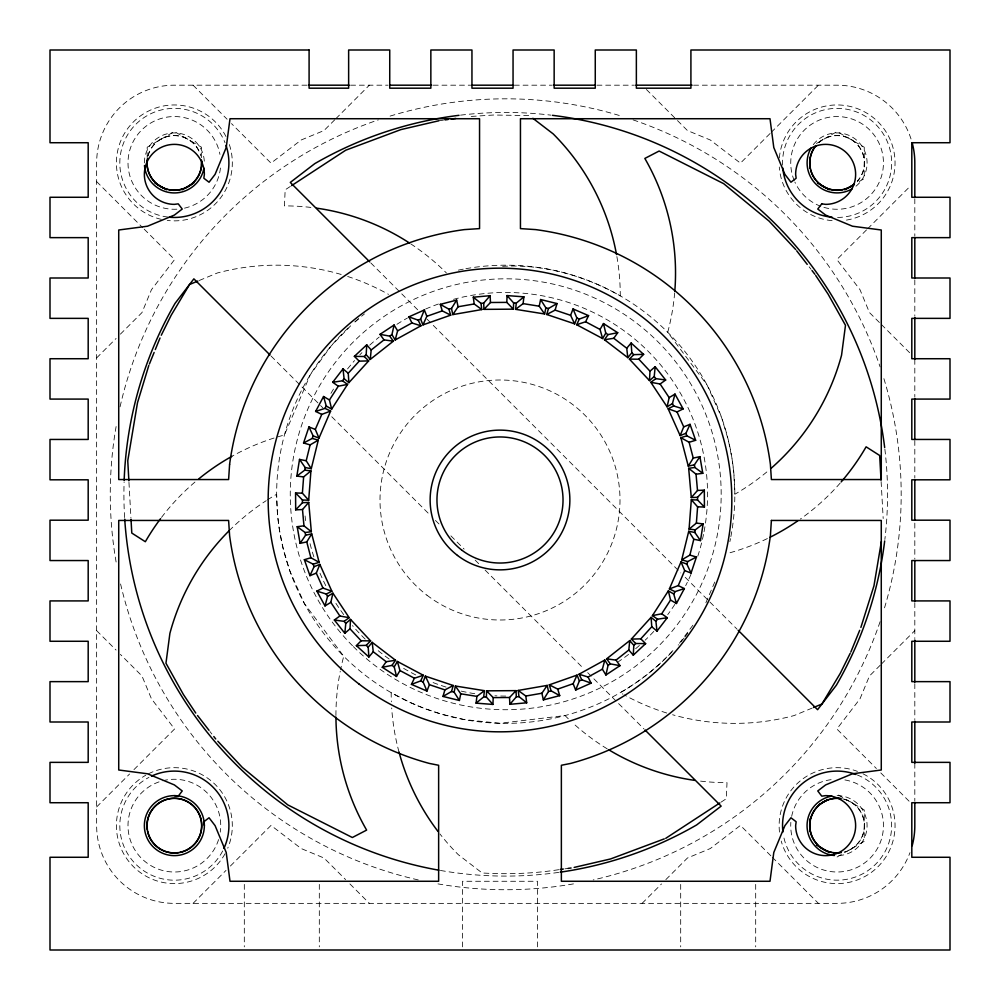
<?xml version="1.0" encoding="UTF-8"?>
<svg xmlns="http://www.w3.org/2000/svg" width="1000" height="1000" viewBox="0 0 1000 1000"><rect width="100%" height="100%" fill="white"/><g stroke="black" fill="none" stroke-linecap="round" stroke-linejoin="round"><path stroke-width="0.75" stroke-dasharray="5 3.75" d="M705.888 602.737L714.938 581.663M692.887 625.237L678.1 644.987M672.875 650.588C657.738 667.3 639.712 681.3 620.275 692.675A229.088 229.088 0 0 0 622.925 694.175M96.638 357.912L116.075 338.475M120.388 334.15L141.988 312.562L151.45 289.725L174.587 259.562L143.85 228.812M334.812 119.738L324.012 130.538L301.188 139.987L271.012 163.137L231.488 123.612M335.887 118.65L369.363 85.188M96.638 806.938L129.575 774M133.963 769.613L174.587 728.988L151.45 698.812L141.988 675.987L120.388 654.388M770.088 133.488L740.438 163.137L710.275 139.987L687.438 130.538L676.65 119.738M771.188 132.4L818.4 85.188M193.062 903.363L226 870.425M230.387 866.038L271.012 825.413L301.188 848.55L324.012 858.012L345.613 879.613M866.513 229.913L836.862 259.562L860.013 289.725L869.463 312.562L880.263 323.35M867.6 228.812L910.425 186M642.087 903.363L661.525 883.925M665.85 879.613L687.438 858.012L710.275 848.55L740.438 825.413L771.188 856.15M880.263 665.188L869.463 675.987L860.013 698.812L836.862 728.988L876.388 768.512M881.35 664.112L914.812 630.638M350.675 325.812L331.262 345.8L310.4 374.575L284.438 434.975A229.088 229.088 0 0 0 231.838 456.362M355.025 321.987L358.288 319.113M290.325 186.45L285.163 189.825L284.438 205.888A229.088 229.088 0 0 1 313.575 207.75M721.137 802.1L726.287 798.725L727.013 782.663A229.088 229.088 0 0 1 699.412 780.987M816.4 143.488L837.087 131.55L864.25 147.225L864.25 178.588L856.488 183.075M837.087 857L864.25 841.312L864.25 809.95L837.087 794.275M199.262 280.475L217.338 272.987A229.088 229.088 0 0 1 341.8 274.65M812.188 708.075L794.112 715.562A229.088 229.088 0 0 1 672.588 714.75M438.825 120.775L443.462 120.138M558.713 869.688C533.425 873.65 507.7 874.475 482.163 872.987L458.275 854.663A229.088 229.088 0 0 1 439.95 833.962M564.9 868.838L567.987 868.413M502.612 266.337C543.488 263.913 584.775 275.725 620.275 295.875A229.088 229.088 0 0 0 616.788 256.038M471.238 116.438L493.55 115.025L529.288 115.562M306.95 85.188L174.363 85.188A77.725 77.725 0 0 0 96.638 162.913L96.638 825.638A77.725 77.725 0 0 0 174.363 903.363L837.087 903.363A77.725 77.725 0 0 0 909.963 852.675M350.575 85.188L388 85.188M433.212 85.188L470.637 85.188M514.3 85.188L551.725 85.188M596.95 85.188L634.375 85.188M693.575 85.188L837.087 85.188A77.725 77.725 0 0 1 911.775 141.4M646.413 89.5L675.562 118.65M881.35 324.438L910.5 353.587M193.062 85.188L227.1 119.213M370.825 262.95L418.263 310.375M427.088 319.2L680.8 572.913M685.212 577.325L737.05 629.175M880.788 772.9L910.425 802.55M96.638 181.6L142.75 227.725M271.087 356.062L322.938 407.912M331.763 416.737L429.938 514.913M435.45 520.425L439.862 524.837M450.9 535.862L464.137 549.1M475.163 560.138L479.575 564.55M485.087 570.062L583.263 668.238M587.675 672.65L643.938 728.913M772.275 857.25L818.4 903.363M96.638 630.638L116.075 650.075M349.925 883.925L369.363 903.363M809.137 266.85L811.05 269.312M209.975 731.562L211.887 734.025M881.125 481.625L883.188 518.513M128.963 482.325L130.925 517.688M914.812 198.762L914.812 236.213M914.812 279.862L914.812 315.788M914.812 359.387L914.812 396.812M914.812 440.475L914.812 477.9M914.812 523.125L914.812 558.987M914.812 602.65L914.812 638.513M914.812 683.688L914.812 719.6M914.812 763.25L914.812 800.7M755.688 884.4L755.688 946.875M680.688 884.4L680.688 946.875M537.5 946.875L537.5 881.275L462.5 881.275L462.5 946.875M319.312 884.4L319.312 946.875M244.312 884.4L244.312 946.875M201.525 157.688L201.525 147.225L174.363 131.55L147.2 147.225L147.2 157.688M857.35 774.987A54.55 54.55 0 0 1 871.375 868.062A54.55 54.55 0 0 1 783.325 834.812M837.087 795.638A30 30 0 0 1 867.087 825.638A30 30 0 0 1 837.087 855.638M167.913 217.075A54.55 54.55 0 0 1 119.875 165.487A54.55 54.55 0 0 1 162.838 109.6A54.55 54.55 0 0 1 225.037 142.738M144.362 162.913A30 30 0 0 1 174.363 132.912A30 30 0 0 1 204.363 162.913M782.588 165.125A54.55 54.55 0 0 1 836.312 108.375A54.55 54.55 0 0 1 891.637 163.562A54.55 54.55 0 0 1 835 217.413M813.288 144.65A30 30 0 0 1 858.3 141.7A30 30 0 0 1 855.35 186.713M222.675 850.975A54.55 54.55 0 0 1 135.838 864.25A54.55 54.55 0 0 1 148.912 777.387M779.35 157.938A57.95 57.95 0 0 1 837.513 104.95A57.95 57.95 0 0 1 894.9 158.787A57.95 57.95 0 0 1 845.738 220.212M832.125 220.65A57.95 57.95 0 0 1 779.287 167.025M818.9 142.4A27.413 27.413 0 0 1 856.625 143.675A27.413 27.413 0 0 1 857.312 181.4M863.012 773.8A57.95 57.95 0 0 1 873.913 870.4A57.95 57.95 0 0 1 781.225 841.075M779.5 832.113A57.95 57.95 0 0 1 857.463 771.375M842.588 798.787A27.413 27.413 0 0 1 845.763 851.637M229.35 144.588A57.95 57.95 0 0 1 167.213 220.425M161.275 219.363A57.95 57.95 0 0 1 129.05 126.788A57.95 57.95 0 0 1 226.488 137.562M147.838 156.025A27.413 27.413 0 0 1 200.362 154.238M607.225 748.85A229.088 229.088 0 0 1 572.762 722.95M568.288 718.763A229.088 229.088 0 0 1 565.025 715.562L499.725 723.288L464.375 719.6L441.488 714.175L423.625 708.15L410.363 702.575L391.188 692.675A229.088 229.088 0 0 0 391.362 701.838M674.663 292.9A229.088 229.088 0 0 1 667.725 332.275L707.062 384.963L721.55 417.425L728.288 439.95L732 458.438L733.8 472.713L734.812 494.275A229.088 229.088 0 0 0 768.75 470.337M398.988 751.963A229.088 229.088 0 0 1 391.688 707.975M666.725 713.012A229.088 229.088 0 0 1 624.25 694.912M840.175 483.088A229.088 229.088 0 0 1 800.337 519.075M767.375 538.562A229.088 229.088 0 0 1 727.013 553.562M161.513 517.413A229.088 229.088 0 0 1 196.438 480.8M465.9 268.675A229.088 229.088 0 0 1 730.775 537.137M730.475 538.65A229.088 229.088 0 0 1 729.862 541.663M687.95 633.125A229.088 229.088 0 0 1 685.1 636.788M684.137 637.987A229.088 229.088 0 0 1 678.175 645.088M671.975 651.888A229.088 229.088 0 0 1 343.738 656.263L304.4 603.587L289.913 571.125L283.175 548.587L279.462 530.112L277.65 515.837L276.637 494.275A229.088 229.088 0 0 0 267.5 499.837M348.113 328.025A229.088 229.088 0 0 0 343.738 656.263A229.088 229.088 0 0 0 340.575 669.675M354.913 321.825A229.088 229.088 0 0 1 364.438 313.95M458.338 270.138A229.088 229.088 0 0 1 464.375 268.95M410.7 243.825A229.088 229.088 0 0 1 446.438 272.987M347.663 276.475A229.088 229.088 0 0 1 388.537 294.375M229.188 530.675A229.088 229.088 0 0 1 266.212 500.675M335.925 715.562A229.088 229.088 0 0 1 340.275 671.175M703.5 534.462A201.812 201.812 0 0 1 697.588 556.875M690.962 574.388A201.812 201.812 0 0 1 685.662 585.675M674.85 604.4A201.812 201.812 0 0 1 667.725 614.637M653.787 631.425A201.812 201.812 0 0 1 645.125 640.212M639.425 645.45A201.812 201.812 0 0 1 634.688 649.513M628.587 654.388A201.812 201.812 0 0 1 618.45 661.675M505.725 696.087A201.812 201.812 0 0 1 494.913 695.8M474.75 693.7A201.812 201.812 0 0 1 460.988 691.062M446.075 687.075A201.812 201.812 0 0 1 429.938 681.325M415.712 674.912A201.812 201.812 0 0 1 400.838 666.7M389.15 659.025A201.812 201.812 0 0 1 375.575 648.512M365.213 639.138A201.812 201.812 0 0 1 352.5 625.612M343.725 614.637A201.812 201.812 0 0 1 334.113 600.475M325.788 585.675A201.812 201.812 0 0 1 319.875 572.95M313.863 556.875A201.812 201.812 0 0 1 309.637 542.025M305.637 520.612A201.812 201.812 0 0 1 305.075 515.962M330.95 393.363A201.812 201.812 0 0 1 334.938 386.763M347.537 368.95A201.812 201.812 0 0 1 354.55 360.575M359.787 354.875A201.812 201.812 0 0 1 361.938 352.663M369.725 345.163A201.812 201.812 0 0 1 379.188 337.062M396.9 324.312A201.812 201.812 0 0 1 407.5 317.975M425.613 309.037A201.812 201.812 0 0 1 438.7 303.913M453.488 299.337A201.812 201.812 0 0 1 703.812 532.938M218.588 839.55A46.363 46.363 0 0 1 141.962 858.8A46.363 46.363 0 0 1 159.438 781.737A46.363 46.363 0 0 1 220.263 832.15M844.15 799.287A27.275 27.275 0 0 1 844.15 851.975M818.838 142.65A27.275 27.275 0 0 1 856.375 143.625A27.275 27.275 0 0 1 857.35 181.163M148.025 155.85A27.275 27.275 0 0 1 200.712 155.85M883.9 378.65A395.45 395.45 0 0 1 883.9 609.9M880.113 621.65A395.45 395.45 0 0 1 593.188 879.938M573.462 883.888A395.45 395.45 0 0 1 437.987 883.888M418.275 879.938A395.45 395.45 0 0 1 120.062 581.725M116.112 562.013A395.45 395.45 0 0 1 116.112 426.538M120.062 406.812A395.45 395.45 0 0 1 378.35 119.887M390.1 116.1A395.45 395.45 0 0 1 621.35 116.1M633.1 119.887A395.45 395.45 0 0 1 880.113 366.9M220.45 168.012A46.363 46.363 0 0 1 184.363 208.188M176.85 209.2A46.363 46.363 0 0 1 128.225 167.413A46.363 46.363 0 0 1 167.85 117A46.363 46.363 0 0 1 219.938 154.4M844.875 779.925A46.363 46.363 0 0 1 883.025 831.925A46.363 46.363 0 0 1 832.3 871.75A46.363 46.363 0 0 1 790.837 822.362M791.663 816.375A46.363 46.363 0 0 1 832.788 779.475M794.262 180.65A46.363 46.363 0 0 1 830.037 117.088A46.363 46.363 0 0 1 883.275 166.938A46.363 46.363 0 0 1 822.2 206.812M820.763 206.3A46.363 46.363 0 0 1 794.862 182.05M884.862 449.113A381.812 381.812 0 0 1 884.862 539.438M558.675 872.4A381.812 381.812 0 0 1 440.375 870.45M124.625 517.575A381.812 381.812 0 0 1 124.113 481.875M460.562 115.138A381.812 381.812 0 0 1 550.887 115.138M148.438 773.8A57.95 57.95 0 0 1 227.738 848.2M225.075 853.688A57.95 57.95 0 0 1 133.6 866.838A57.95 57.95 0 0 1 145.775 775.225M353.375 646.625A215.45 215.45 0 0 0 713.838 550.037A215.45 215.45 0 0 0 449.963 286.163A215.45 215.45 0 0 0 353.375 646.625M426.95 595.2A120 120 0 0 0 618.975 515.662A120 120 0 0 0 454.075 389.137A120 120 0 0 0 426.95 595.2"/><path stroke-width="1.5" d="M486.6 690.837L493.188 697.613L492.95 704.425L486.388 697.087L486.6 690.837L516.025 690.638L516.325 696.875L509.862 704.312L509.538 697.5L516.025 690.638M507.05 295.575L513.612 302.913L513.4 309.163L506.812 302.387L507.05 295.575L523.9 296.85L523.1 303.625L515.575 309.325L516.3 303.113L523.9 296.85M350 628.825L350.525 619.388L345.775 623.462L344.825 633.275L350 628.825L361.15 640.775L370.6 640.9L366.213 645.362L356.362 645.625L361.15 640.775M366.188 354.663L366.725 344.825L371.175 350L370.262 359.412L366.188 354.663L364.212 356.5L354.375 356.362L359.225 361.15L368.675 360.887L364.212 356.5M629.738 640.588L628.825 650L633.275 655.175L633.812 645.337L629.738 640.588L606.638 658.825L610.312 663.888L620 665.65L616 660.125L606.638 658.825M650 371.175L655.175 366.725L654.225 376.538L649.475 380.613L650 371.175L638.85 359.225L629.4 359.1L633.787 354.637L643.637 354.375L638.85 359.225M302.387 493.188L295.575 492.95L302.438 500.012L308.688 500.225L302.387 493.188L303.625 476.9L310.925 470.887L304.713 470.163L296.85 476.1L303.625 476.9M308.688 500.225L310.925 470.887M689.075 529.113L696.375 523.1L703.15 523.9L695.288 529.837L689.075 529.113L691.312 499.775L697.562 499.988L704.425 507.05L697.613 506.812L691.312 499.775M696.375 523.1L697.613 506.812M476.1 703.15L476.9 696.375L484.425 690.675L483.7 696.888L476.1 703.15L492.95 704.425M296.85 476.1L299.525 459.4L306.2 460.763L311.262 468.738L305.138 467.5L299.525 459.4M304.713 470.163L305.138 467.5M694.862 532.5L688.737 531.263L693.8 539.237L700.475 540.6L694.862 532.5L695.288 529.837M700.475 540.6L703.15 523.9M881.388 541.5L873.962 585.812L860.875 627.425M455.375 686.025L460.763 693.8L459.4 700.475L454.137 692.163L455.375 686.025L484.425 690.675M540.6 299.525L545.862 307.838L544.625 313.975L539.237 306.2L540.6 299.525L557.013 303.562L555.112 310.113L546.737 314.488L548.488 308.488L557.013 303.562M330.838 602.388L332.912 593.162L327.562 596.4L325.012 605.913L330.838 602.388L339.875 616L349.175 617.688L344.113 621.35L334.35 620L339.875 616M391.938 334.625L394.087 325.012L397.612 330.838L395.175 339.975L391.938 334.625L389.688 336.112L380 334.35L384 339.875L393.363 341.175L389.688 336.112M604.825 660.025L602.388 669.163L605.913 674.987L608.062 665.375L604.825 660.025L579.05 674.212L581.825 679.812L591.1 683.138L588.062 677.038L579.05 674.212M669.163 397.612L674.987 394.087L672.438 403.6L667.087 406.838L669.163 397.612L660.125 384L650.825 382.312L655.888 378.65L665.65 380L660.125 384M306.2 460.763L310.113 444.888L318.288 440.163L312.288 438.425L303.562 442.987L310.113 444.888M311.262 468.738L318.288 440.163M681.712 559.837L689.887 555.112L696.438 557.013L687.712 561.575L681.712 559.837L688.737 531.263M689.887 555.112L693.8 539.237M442.987 696.438L444.888 689.887L453.263 685.512L451.512 691.513L442.987 696.438L459.4 700.475M148.812 365.462L137.487 402.725L127.762 460.8L128.875 480.788M303.562 442.987L308.938 426.962L315.312 429.4L318.988 438.1L313.137 435.863L308.938 426.962M312.288 438.425L313.137 435.863M686.862 564.138L681.012 561.9L684.688 570.6L691.062 573.038L686.862 564.138L687.712 561.575M691.062 573.038L696.438 557.013M425.363 676.15L429.4 684.688L426.962 691.062L423.125 681.988L425.363 676.15L453.263 685.512M573.038 308.938L576.875 318.012L574.637 323.85L570.6 315.312L573.038 308.938L588.562 315.625L585.612 321.775L576.638 324.712L579.35 319.075L588.562 315.625M316.3 573.138L319.85 564.388L314.05 566.7L309.962 575.662L316.3 573.138L322.962 588.062L331.863 591.25L326.262 594.038L316.863 591.1L322.962 588.062M420.625 319.088L424.338 309.962L426.863 316.3L422.938 324.9L420.625 319.088L418.175 320.188L408.9 316.863L411.938 322.962L420.95 325.788L418.175 320.188M577.062 675.1L573.138 683.7L575.662 690.037L579.375 680.913L577.062 675.1L549.288 684.85L551.112 690.825L559.712 695.638L557.725 689.112L549.288 684.85M683.7 426.863L690.037 424.338L685.95 433.3L680.15 435.613L683.7 426.863L677.038 411.938L668.138 408.75L673.737 405.962L683.138 408.9L677.038 411.938M149.4 364.012L154.125 352.45M155.3 349.562L160.025 338M850.85 651.988L859.688 630.312M315.312 429.4L321.775 414.387L330.613 411.075L324.975 408.363L315.625 411.438L321.775 414.387M318.988 438.1L330.613 411.075M669.388 588.925L678.225 585.612L684.375 588.562L675.025 591.638L669.388 588.925L681.012 561.9M678.225 585.612L684.688 570.6M411.438 684.375L414.387 678.225L423.363 675.288L420.65 680.925L411.438 684.375L426.962 691.062M161.275 335.225L171.2 315.2L189.537 284.513L197.875 281.05M850.188 653.325L840.263 673.35L821.925 704.038L813.575 707.487M315.625 411.438L323.562 396.512L329.45 399.963L331.637 409.15L326.25 405.988L323.562 396.512M324.975 408.363L326.25 405.988M673.75 594.012L668.363 590.85L670.55 600.037L676.438 603.488L673.75 594.012L675.025 591.638M676.438 603.488L684.375 588.562M397.388 661.462L399.963 670.55L396.512 676.438L394.225 666.85L397.388 661.462L423.363 675.288M603.488 323.562L605.775 333.15L602.612 338.537L600.037 329.45L603.488 323.562L617.712 332.713L613.787 338.288L604.438 339.725L608.038 334.6L617.712 332.713M306.762 541.912L311.712 533.862L305.6 535.188L300.1 543.35L306.762 541.912L310.887 557.725L319.137 562.337L313.15 564.163L304.363 559.712L310.887 557.725M451.488 308.488L456.65 300.1L458.088 306.762L452.812 314.6L451.488 308.488L448.888 309.175L440.288 304.363L442.275 310.887L450.712 315.15L448.888 309.175M547.188 685.4L541.912 693.238L543.35 699.9L548.513 691.513L547.188 685.4L518.2 690.438L519.012 696.637L526.7 702.8L525.812 696.038L518.2 690.438M693.238 458.088L699.9 456.65L694.4 464.812L688.288 466.138L693.238 458.088L689.112 442.275L680.863 437.663L686.85 435.838L695.638 440.288L689.112 442.275M329.45 399.963L338.288 386.213L347.562 384.4L342.45 380.8L332.713 382.287L338.288 386.213M331.637 409.15L347.562 384.4M652.438 615.6L661.712 613.787L667.288 617.712L657.55 619.2L652.438 615.6L668.363 590.85M661.712 613.787L670.55 600.037M382.287 667.288L386.213 661.712L395.562 660.275L391.962 665.4L382.287 667.288L396.512 676.438M332.713 382.287L343.013 368.875L348.237 373.25L348.888 382.675L344.087 378.675L343.013 368.875M342.45 380.8L344.087 378.675M655.913 621.325L651.112 617.325L651.762 626.75L656.988 631.125L655.913 621.325L657.55 619.2M656.988 631.125L667.288 617.712M372.212 642.362L373.25 651.762L368.875 656.988L368.2 647.163L372.212 642.362L395.562 660.275M631.125 343.013L631.8 352.837L627.788 357.638L626.75 348.237L631.125 343.013L643.637 354.375M302.5 509.538L308.712 502.413L302.462 502.713L295.688 509.862L302.5 509.538L303.962 525.812L311.337 531.712L305.138 532.525L297.2 526.7L303.962 525.812M483.675 303.125L490.138 295.688L490.462 302.5L483.975 309.363L483.675 303.125L480.988 303.363L473.3 297.2L474.188 303.962L481.8 309.562L480.988 303.363M697.5 490.462L704.312 490.138L697.537 497.287L691.287 497.587L697.5 490.462L696.038 474.188L688.662 468.288L694.862 467.475L702.8 473.3L696.038 474.188M348.237 373.25L359.225 361.15M348.888 382.675L368.675 360.887M631.325 639.113L640.775 638.85L645.625 643.637L635.788 643.5L631.325 639.113L651.112 617.325M640.775 638.85L651.762 626.75M354.375 356.362L366.725 344.825M633.812 645.337L635.788 643.5M633.275 655.175L645.625 643.637M371.175 350L384 339.875M370.262 359.412L393.363 341.175M616 660.125L628.825 650M380 334.35L394.087 325.012M608.062 665.375L610.312 663.888M605.913 674.987L620 665.65M291.613 185.613L345.725 150.213L400.887 129.6L438.825 120.775M665.725 838.337L719.85 802.938M182.125 189.788L193.762 183.075M844.85 189.788L853.9 184.562M818.988 804.725L828.037 799.5M397.612 330.838L411.938 322.962M395.175 339.975L420.95 325.788M588.062 677.038L602.388 669.163M408.9 316.863L424.338 309.962M579.375 680.913L581.825 679.812M575.662 690.037L591.1 683.138M664.275 838.875L610.575 858.95L574.15 867.425M426.863 316.3L442.275 310.887M422.938 324.9L450.712 315.15M557.725 689.112L573.138 683.7M440.288 304.363L456.65 300.1M548.513 691.513L551.112 690.825M543.35 699.9L559.712 695.638M458.088 306.762L474.188 303.962M452.812 314.6L481.8 309.562M525.812 696.038L541.912 693.238M445.012 119.925L448.1 119.5M451.2 119.075L455.838 118.438M560.262 869.475L563.35 869.05M567.987 868.413L571.087 867.987M473.3 297.2L490.138 295.688M516.325 696.875L519.012 696.637M509.862 704.312L526.7 702.8M490.462 302.5L506.812 302.387M483.975 309.363L513.4 309.163M493.188 697.613L509.538 697.5M308.463 85.188L349.075 85.188M389.55 85.188L431.662 85.188M472.2 85.188L512.75 85.188M553.288 85.188L595.388 85.188M635.938 85.188L692.075 85.188M513.612 302.913L516.3 303.113M483.7 696.888L486.388 697.087M174.363 795.638L178.25 796.15L182.237 790.95L174.363 784.912L147.525 773.787L118.725 770L118.725 520.45L228.612 520.45L229.6 535.6A272.725 272.725 0 0 0 429.412 763.438L438.638 765.275L438.638 881.275L230 881.275L226.213 852.475L215.087 825.638L209.05 817.763L203.85 821.75L204.363 825.638A30 30 0 0 1 159.362 851.612A30 30 0 0 1 159.362 799.65A30 30 0 0 1 204.363 825.638M523.1 303.625L539.237 306.2M515.575 309.325L544.625 313.975M460.763 693.8L476.9 696.375M545.862 307.838L548.488 308.488M451.512 691.513L454.137 692.163M555.112 310.113L570.6 315.312M546.737 314.488L574.637 323.85M429.4 684.688L444.888 689.887M576.875 318.012L579.35 319.075M420.65 680.925L423.125 681.988M585.612 321.775L600.037 329.45M576.638 324.712L602.612 338.537M399.963 670.55L414.387 678.225M817.688 183.075L829.325 189.788M154.963 183.075L166.6 189.788M816.4 845.05L829.325 852.525M605.775 333.15L608.038 334.6M391.962 665.4L394.225 666.85M532.875 118.3L553.175 133.887A229.088 229.088 0 0 1 616.512 254.525M613.787 338.288L626.75 348.237M604.438 339.725L627.788 357.638M373.25 651.762L386.213 661.712M631.8 352.837L633.787 354.637M366.213 645.362L368.2 647.163M356.362 645.625L368.875 656.988M369.725 261.85L290.3 182.425L314.812 163.612A381.812 381.812 0 0 1 459.012 115.325M738.15 630.275L817.575 709.7L836.388 685.188A381.812 381.812 0 0 0 884.675 540.988M269.988 354.963L193.875 278.85L175.062 303.363A381.812 381.812 0 0 0 124.162 480.312M645.037 730.013L721.15 806.125L696.637 824.938A381.812 381.812 0 0 1 560.237 872.175M795.738 249.587L769.125 221.137L723.7 183.675L659.112 151.037L644.837 158.438A229.088 229.088 0 0 1 674.788 291.363M217.838 741.237L242.325 767.412L287.762 804.875L352.35 837.513L366.625 830.1A229.088 229.088 0 0 1 335.938 717.075M629.4 359.1L649.475 380.613M350.525 619.388L370.6 640.9M655.175 366.725L665.65 380M654.225 376.538L655.888 378.65M344.113 621.35L345.775 623.462M334.35 620L344.825 633.275M796.7 250.812L807.225 264.387M812 270.55L814.875 274.25M197.537 715.525L209.013 730.325M213.8 736.5L215.712 738.962M815.7 275.487L828.075 294.1L845.487 325.325L841.562 355.163A229.088 229.088 0 0 1 771.087 468.325M195.75 713.05L183.375 694.45L165.963 663.225L169.9 633.375A229.088 229.088 0 0 1 229.188 530.675M650.825 382.312L667.087 406.838M332.912 593.162L349.175 617.688M674.987 394.087L683.138 408.9M672.438 403.6L673.737 405.962M326.262 594.038L327.562 596.4M316.863 591.1L325.012 605.913M668.138 408.75L680.15 435.613M319.85 564.388L331.863 591.25M690.037 424.338L695.638 440.288M685.95 433.3L686.85 435.838M313.15 564.163L314.05 566.7M304.363 559.712L309.962 575.662M680.863 437.663L688.288 466.138M311.712 533.862L319.137 562.337M699.9 456.65L702.8 473.3M694.4 464.812L694.862 467.475M305.138 532.525L305.6 535.188M297.2 526.7L300.1 543.35M688.662 468.288L691.287 497.587M308.712 502.413L311.337 531.712M881.038 480.087L879.675 455.487L866.112 446.825A229.088 229.088 0 0 1 841.175 481.925M131.012 519.225L131.788 533.062L145.338 541.725A229.088 229.088 0 0 1 160.588 518.65M704.312 490.138L704.425 507.05M697.537 497.287L697.562 499.988M302.438 500.012L302.462 502.713M295.575 492.95L295.688 509.862M914.812 197.213L914.812 162.913A77.725 77.725 0 0 0 912.175 142.787M914.812 237.763L914.812 278.337M914.812 317.288L914.812 359.387M914.812 398.375L914.812 438.913M914.812 479.462L914.812 520M914.812 560.55L914.812 601.087M914.812 640L914.812 682.175M914.812 721.125L914.812 763.263M914.812 802.25L914.812 825.638A77.725 77.725 0 0 1 912.175 845.75M809.925 157.688L809.925 168.137M809.925 818.913L809.925 830.863M201.525 162.162L201.525 165.15M147.2 160.675L147.2 166.637M834.488 855.525A30 30 0 0 1 831.875 796.087M782.913 832.013A54.55 54.55 0 0 1 856.025 774.488M203.912 168.125A30 30 0 0 1 144.475 165.512M226.025 145.425A54.55 54.55 0 0 1 169.312 217.225M852.087 188.888A30 30 0 0 1 811.112 147.912M832.138 217.225A54.55 54.55 0 0 1 782.775 167.963M151.488 776.125A54.55 54.55 0 0 1 223.925 848.425M854.188 184.338A27.413 27.413 0 0 1 849.35 187.425M848.062 188.025A27.413 27.413 0 0 1 843.975 189.438M842.588 189.762A27.413 27.413 0 0 1 816.587 181.1M815.662 180A27.413 27.413 0 0 1 810.562 169.8M810.238 168.4A27.413 27.413 0 0 1 815.913 145.5M838.737 853A27.413 27.413 0 0 1 833 852.738M831.6 852.487A27.413 27.413 0 0 1 820 847.062M817.862 845.163A27.413 27.413 0 0 1 810.238 820.138M810.562 818.75A27.413 27.413 0 0 1 820.825 803.575M821.988 802.763A27.413 27.413 0 0 1 828.425 799.638M829.788 799.212A27.413 27.413 0 0 1 834.025 798.4M835.45 798.275A27.413 27.413 0 0 1 841.188 798.538M201.725 161.262A27.413 27.413 0 0 1 184.375 188.425M183.025 188.912A27.413 27.413 0 0 1 168.863 189.762M167.475 189.438A27.413 27.413 0 0 1 147.088 160.25M694.812 780.387A229.088 229.088 0 0 1 608.525 749.638M438.05 831.513A229.088 229.088 0 0 1 398.988 751.963M797.812 520.85A229.088 229.088 0 0 1 770.138 537.2M198.825 478.837A229.088 229.088 0 0 1 231.838 456.362M316.637 208.162A229.088 229.088 0 0 1 409.412 242.975M147.4 829.712A27.275 27.275 0 0 1 169.825 798.75A27.275 27.275 0 0 1 201.175 820.638A27.275 27.275 0 0 1 179.838 852.35M178.438 852.6A27.275 27.275 0 0 1 147.65 831.1M841.363 852.575A27.275 27.275 0 0 1 809.825 826.35A27.275 27.275 0 0 1 839.938 798.512M854.262 184.1A27.275 27.275 0 0 1 815.9 145.738M201.488 160.062A27.275 27.275 0 0 1 173.65 190.175A27.275 27.275 0 0 1 147.425 158.637M438.825 870.188A381.812 381.812 0 0 1 124.725 519.138M552.45 115.325A381.812 381.812 0 0 1 884.675 447.55M229.6 464.4L228.612 479.55L118.725 479.55L118.725 230L147.525 226.213L174.363 215.087L182.237 209.05L178.25 203.85L174.363 204.363A30 30 0 0 1 144.362 174.363A30 30 0 0 1 174.363 144.362A30 30 0 0 1 204.363 174.363L203.85 178.25L209.05 182.237L215.087 174.363L226.213 147.525L230 118.725L479.55 118.725L479.55 228.612L464.4 229.6A272.725 272.725 0 0 0 229.6 464.4M771.388 520.45L770.4 535.6A272.725 272.725 0 0 1 570.588 763.438L561.362 765.275L561.362 881.275L770 881.275L773.787 852.475L784.912 825.638L790.95 817.763L796.15 821.75L795.638 825.638A30 30 0 0 0 825.638 855.638A30 30 0 0 0 855.638 825.638A30 30 0 0 0 825.638 795.638L821.75 796.15L817.763 790.95L825.638 784.912L852.475 773.787L881.275 770L881.275 520.45L771.388 520.45M821.75 203.85L817.763 209.05L825.638 215.087L852.475 226.213L881.275 230L881.275 479.55L771.388 479.55L770.4 464.4A272.725 272.725 0 0 0 535.6 229.6L520.45 228.612L520.45 118.725L770 118.725L773.787 147.525L784.912 174.363L790.95 182.237L796.15 178.25L795.638 174.363A30 30 0 0 1 825.638 144.362A30 30 0 0 1 855.638 174.363A30 30 0 0 1 825.638 204.363L821.75 203.85M309.088 50L50 50L50 142.725L88.188 142.725L88.188 197.275L50 197.275L50 237.638L88.188 237.638L88.188 278L50 278L50 318.363L88.188 318.363L88.188 358.725L50 358.725L50 399.087L88.188 399.087L88.188 439.45L50 439.45L50 479.812L88.188 479.812L88.188 520.188L50 520.188L50 560.55L88.188 560.55L88.188 600.913L50 600.913L50 641.275L88.188 641.275L88.188 681.637L50 681.637L50 722L88.188 722L88.188 762.362L50 762.362L50 802.725L88.188 802.725L88.188 857.275L50 857.275L50 950L950 950L950 857.275L911.812 857.275L911.812 802.725L950 802.725L950 762.362L911.812 762.362L911.812 722L950 722L950 681.637L911.812 681.637L911.812 641.275L950 641.275L950 600.913L911.812 600.913L911.812 560.55L950 560.55L950 520.188L911.812 520.188L911.812 479.812L950 479.812L950 439.45L911.812 439.45L911.812 399.087L950 399.087L950 358.725L911.812 358.725L911.812 318.363L950 318.363L950 278L911.812 278L911.812 237.638L950 237.638L950 197.275L911.812 197.275L911.812 142.725L950 142.725L950 50L690.913 50L690.913 88.188L636.362 88.188L636.362 50L595.262 50L595.262 88.188L554.15 88.188L554.15 50L513.05 50L513.05 88.188L471.95 88.188L471.95 50L430.85 50L430.85 88.188L389.738 88.188L389.738 50L348.638 50L348.638 88.188L309.088 88.188L309.088 50M159.262 848.512A27.413 27.413 0 0 0 201.725 827.275A27.413 27.413 0 0 0 162.1 801.125A27.413 27.413 0 0 0 159.262 848.512M358.875 683.913A231.812 231.812 0 0 0 729.837 530.262A231.812 231.812 0 0 0 411.287 285.825A231.812 231.812 0 0 0 358.875 683.913M461.625 550A63.025 63.025 0 0 0 562.487 508.225A63.025 63.025 0 0 0 475.875 441.763A63.025 63.025 0 0 0 461.625 550M457.475 555.425A69.862 69.862 0 0 0 569.263 509.125A69.862 69.862 0 0 0 473.263 435.45A69.862 69.862 0 0 0 457.475 555.425"/></g></svg>
